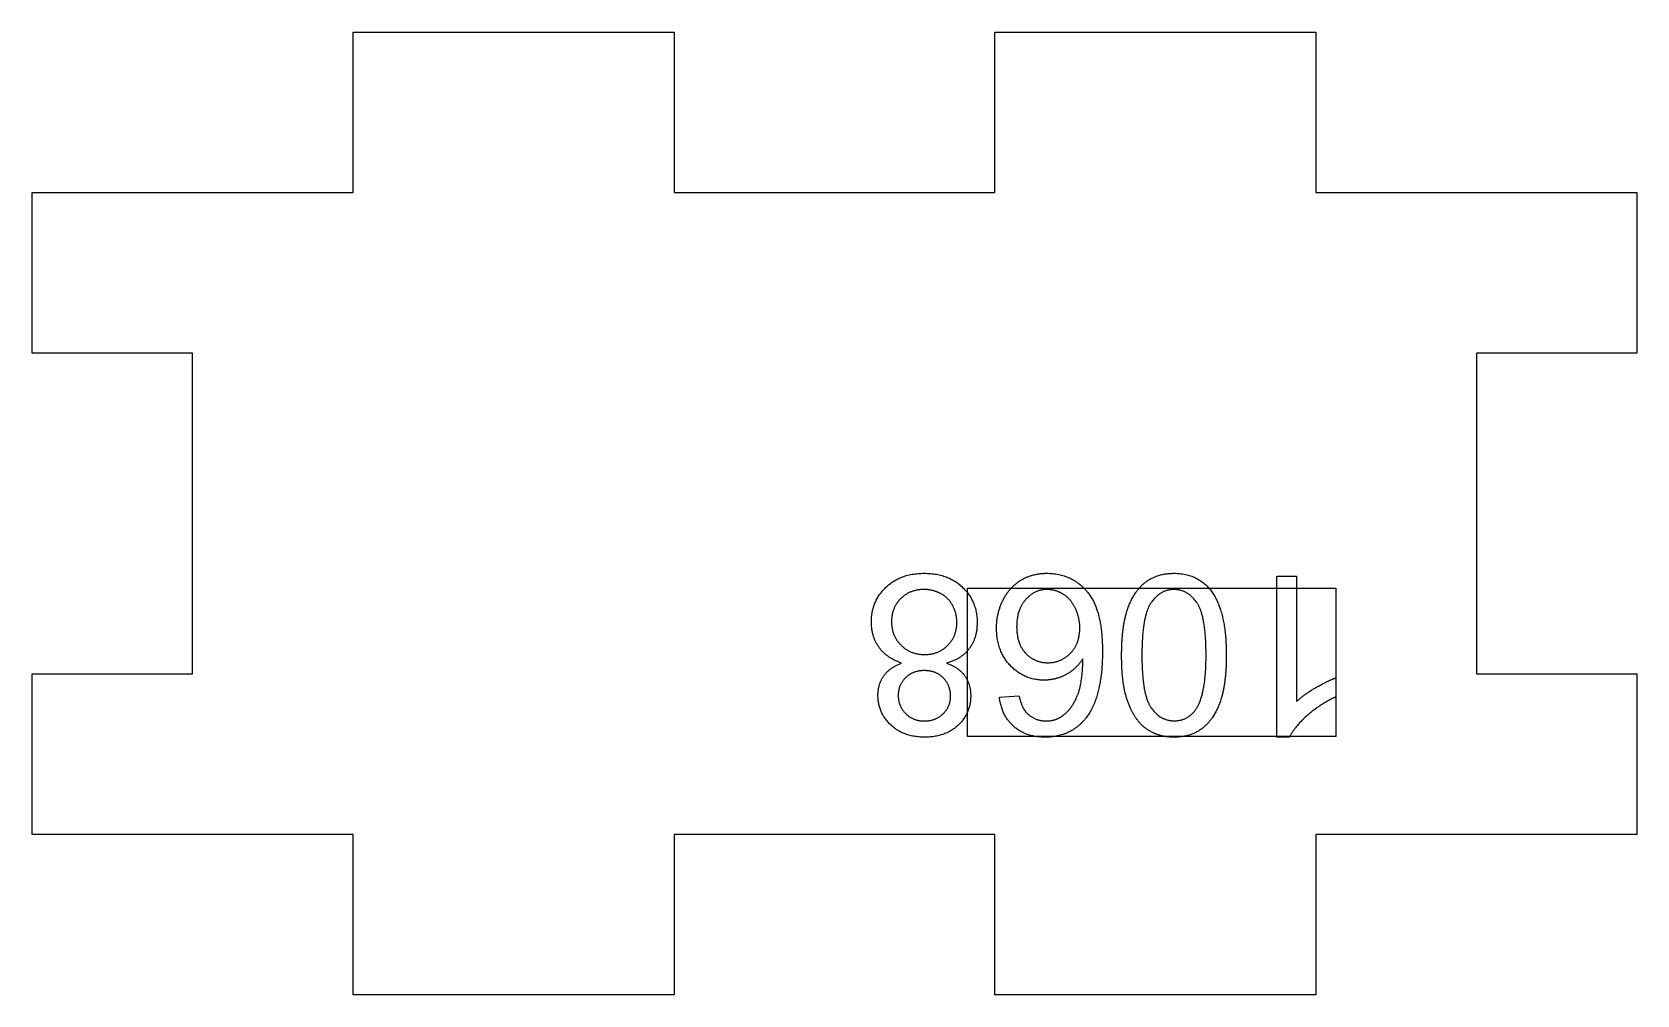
# Model space of a CAD drawing. Header units: millimetres. Extents: x 2.9 to 52.9, y -52 to -22.
import ezdxf

# ---------------------------------------------------------------- set-up
doc = ezdxf.new("R2010")
doc.units = ezdxf.units.MM
doc.layers.get('0').update_dxf_attribs({"linetype": 'CONTINUOUS'})

msp = doc.modelspace()

# ---------------------------------------------------------------- linework, layer by layer
for p, q in [((41.72, -38.925), (42.334, -38.925)), ((41.72, -43.946), (41.72, -38.925)), ((42.334, -38.925), (42.334, -42.837)), ((43.562, -42.097), (43.562, -42.69)), ((33.077, -42.701), (33.688, -42.653)), ((42.116, -43.946), (41.72, -43.946))]:
    msp.add_line(p, q)
for points in [[(7.941, -41.977), (7.941, -31.977), (2.941, -31.977), (2.941, -26.977), (12.941, -26.977), (12.941, -21.977), (22.941, -21.977), (22.941, -26.977), (32.941, -26.977), (32.941, -21.977), (42.941, -21.977), (42.941, -26.977), (52.941, -26.977), (52.941, -31.977), (47.941, -31.977), (47.941, -41.977), (52.941, -41.977), (52.941, -46.977), (42.941, -46.977), (42.941, -51.977), (32.941, -51.977), (32.941, -46.977), (22.941, -46.977), (22.941, -51.977), (12.941, -51.977), (12.941, -46.977), (2.941, -46.977), (2.941, -41.977)], [(32.08, -39.298), (43.562, -39.298), (43.562, -43.925), (32.08, -43.925)]]:
    msp.add_lwpolyline(points, close=True)
for points in [[(29.544, -39.276), (29.998, -38.84), (30.738, -38.84)], [(30.738, -38.84), (31.478, -38.84), (31.931, -39.278)], [(33.749, -39.055), (34.104, -38.84), (34.554, -38.84)], [(34.554, -38.84), (35.322, -38.84), (35.806, -39.404)], [(37.608, -39.135), (37.968, -38.84), (38.517, -38.84)], [(38.517, -38.84), (39.24, -38.84), (39.653, -39.358)], [(29.09, -40.354), (29.09, -39.713), (29.544, -39.276)], [(30.731, -39.345), (30.291, -39.345), (30.004, -39.628)], [(31.26, -39.479), (31.014, -39.345), (30.731, -39.345)], [(31.63, -39.86), (31.505, -39.614), (31.26, -39.479)], [(31.931, -39.278), (32.385, -39.716), (32.385, -40.371)], [(33.192, -39.674), (33.395, -39.27), (33.749, -39.055)], [(34.564, -39.345), (34.176, -39.345), (33.896, -39.658)], [(35.073, -39.496), (34.83, -39.345), (34.564, -39.345)], [(35.449, -39.938), (35.315, -39.648), (35.073, -39.496)], [(35.806, -39.404), (36.29, -39.969), (36.29, -41.265)], [(37.068, -39.97), (37.249, -39.43), (37.608, -39.135)], [(38.517, -39.345), (38.094, -39.345), (37.806, -39.754)], [(39.228, -39.752), (38.94, -39.345), (38.517, -39.345)], [(39.653, -39.358), (40.148, -39.982), (40.148, -41.391)], [(30.004, -39.628), (29.718, -39.911), (29.718, -40.347)], [(31.754, -40.368), (31.754, -40.105), (31.63, -39.86)], [(32.989, -40.549), (32.989, -40.078), (33.192, -39.674)], [(33.896, -39.658), (33.616, -39.972), (33.616, -40.511)], [(35.584, -40.545), (35.584, -40.228), (35.449, -39.938)], [(36.887, -41.391), (36.887, -40.511), (37.068, -39.97)], [(37.806, -39.754), (37.518, -40.163), (37.518, -41.391)], [(39.517, -41.391), (39.517, -40.16), (39.228, -39.752)], [(29.331, -41.152), (29.09, -40.818), (29.09, -40.354)], [(29.718, -40.347), (29.718, -40.791), (30.013, -41.081)], [(31.469, -41.084), (31.754, -40.798), (31.754, -40.368)], [(32.385, -40.371), (32.385, -40.859), (32.138, -41.188)], [(33.42, -41.717), (32.989, -41.265), (32.989, -40.549)], [(33.616, -40.511), (33.616, -41.029), (33.893, -41.328)], [(35.294, -41.328), (35.584, -41.029), (35.584, -40.545)], [(30.032, -41.637), (29.571, -41.486), (29.331, -41.152)], [(30.013, -41.081), (30.308, -41.371), (30.751, -41.371)], [(30.751, -41.371), (31.184, -41.371), (31.469, -41.084)], [(32.138, -41.188), (31.89, -41.517), (31.433, -41.637)], [(33.893, -41.328), (34.169, -41.626), (34.588, -41.626)], [(34.588, -41.626), (35.004, -41.626), (35.294, -41.328)], [(36.29, -41.265), (36.29, -42.714), (35.755, -43.373)], [(37, -42.573), (36.887, -42.135), (36.887, -41.391)], [(37.518, -41.391), (37.518, -42.626), (37.806, -43.032)], [(39.199, -43.079), (39.517, -42.622), (39.517, -41.391)], [(40.148, -41.391), (40.148, -42.278), (39.965, -42.818)], [(29.477, -42.034), (29.66, -41.776), (30.032, -41.637)], [(30.734, -41.872), (30.38, -41.872), (30.153, -42.095)], [(31.328, -42.097), (31.099, -41.872), (30.734, -41.872)], [(31.433, -41.637), (31.815, -41.776), (32, -42.036)], [(34.466, -42.169), (33.852, -42.169), (33.42, -41.717)], [(35.68, -41.504), (35.458, -41.841), (35.137, -42.005)], [(35.506, -42.66), (35.673, -42.254), (35.68, -41.504)], [(29.295, -42.639), (29.295, -42.291), (29.477, -42.034)], [(30.153, -42.095), (29.926, -42.319), (29.926, -42.643)], [(31.556, -42.677), (31.556, -42.322), (31.328, -42.097)], [(32, -42.036), (32.184, -42.295), (32.184, -42.656)], [(35.137, -42.005), (34.817, -42.169), (34.466, -42.169)], [(42.334, -42.837), (42.556, -42.626), (42.915, -42.414)], [(42.915, -42.414), (43.275, -42.203), (43.562, -42.097)], [(29.694, -43.565), (29.295, -43.185), (29.295, -42.639)], [(29.926, -42.643), (29.926, -42.98), (30.16, -43.211)], [(31.324, -43.216), (31.556, -42.991), (31.556, -42.677)], [(32.184, -42.656), (32.184, -43.202), (31.792, -43.574)], [(33.529, -43.615), (33.152, -43.284), (33.077, -42.701)], [(33.688, -42.653), (33.77, -43.014), (33.92, -43.178)], [(35.049, -43.277), (35.339, -43.066), (35.506, -42.66)], [(37.31, -43.316), (37.112, -43.011), (37, -42.573)], [(39.965, -42.818), (39.783, -43.359), (39.423, -43.652)], [(43.562, -42.69), (43.047, -42.933), (42.661, -43.277)], [(30.16, -43.211), (30.393, -43.441), (30.741, -43.441)], [(30.741, -43.441), (31.092, -43.441), (31.324, -43.216)], [(33.92, -43.178), (34.169, -43.441), (34.534, -43.441)], [(35.755, -43.373), (35.287, -43.946), (34.496, -43.946)], [(34.534, -43.441), (34.827, -43.441), (35.049, -43.277)], [(37.811, -43.784), (37.508, -43.622), (37.31, -43.316)], [(37.806, -43.032), (38.094, -43.437), (38.524, -43.437)], [(38.524, -43.437), (38.947, -43.437), (39.199, -43.079)], [(42.661, -43.277), (42.276, -43.622), (42.116, -43.946)], [(30.748, -43.946), (30.093, -43.946), (29.694, -43.565)], [(31.792, -43.574), (31.399, -43.946), (30.748, -43.946)], [(34.496, -43.946), (33.906, -43.946), (33.529, -43.615)], [(38.517, -43.946), (38.115, -43.946), (37.811, -43.784)], [(39.423, -43.652), (39.063, -43.946), (38.517, -43.946)]]:
    msp.add_open_spline(points, degree=2)

doc.saveas('drawing.dxf')
